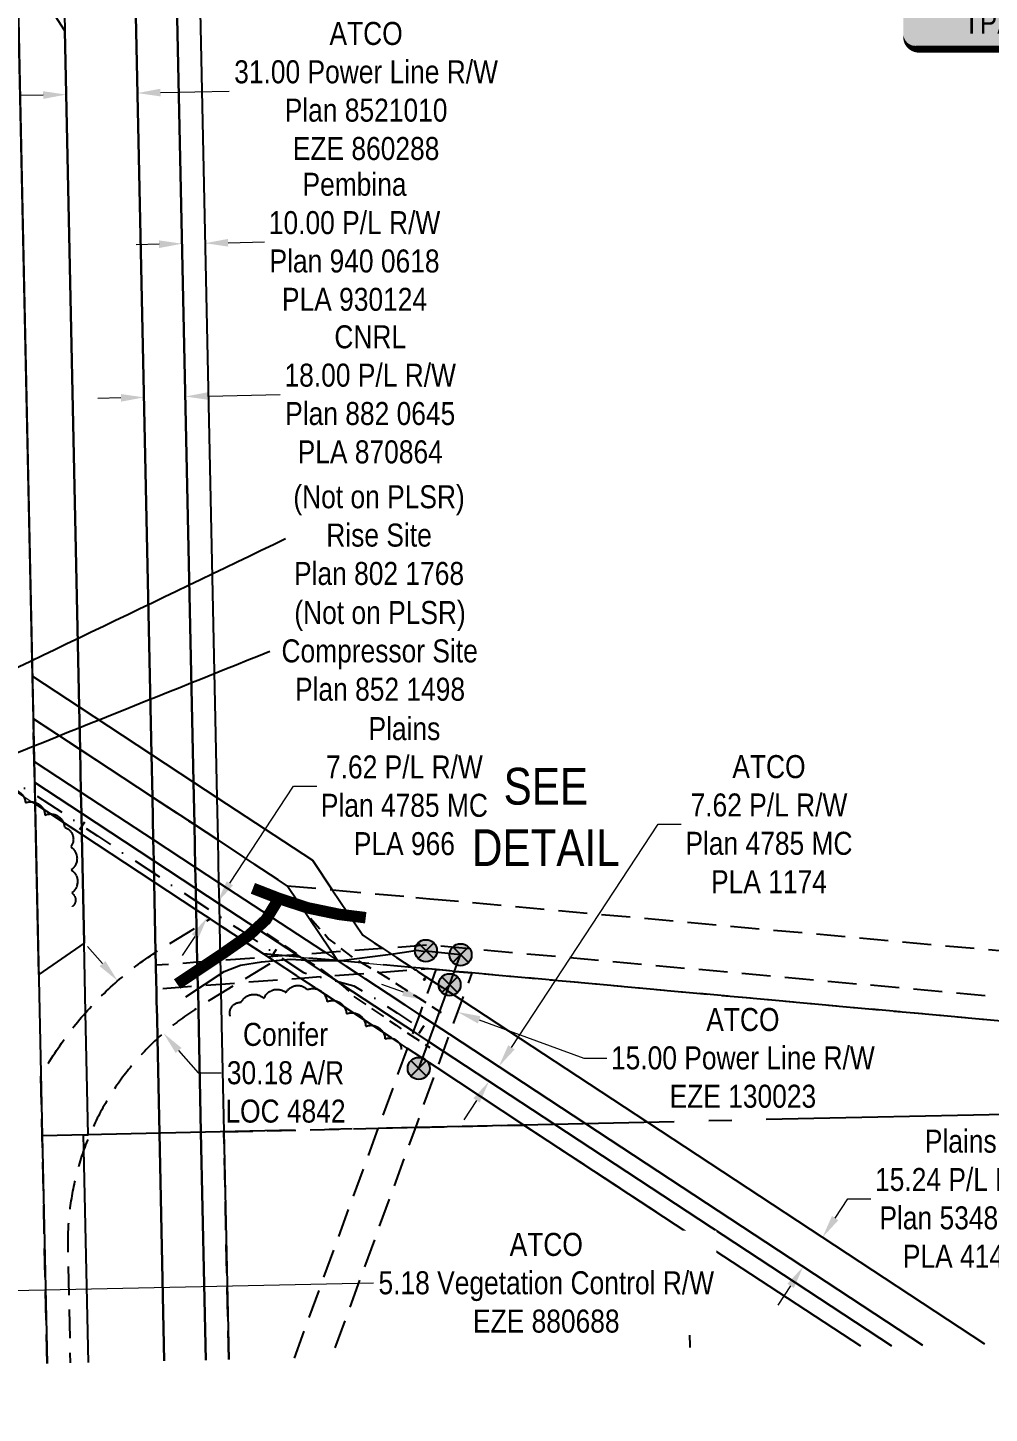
# Model space of a CAD drawing. Extents: x 595131 to 599052, y 6046741 to 6049953.
# Drawn here: x 596113 to 596531, y 6047492 to 6048094 of the extents above; entities that cross this region are included whole.
import ezdxf

# ---------------------------------------------------------------- set-up
doc = ezdxf.new("R2010")
doc.units = 0
doc.header["$LTSCALE"] = 5
doc.header["$PDSIZE"] = 0.5
for name, pattern in [('0', [1, 1, 0]), ('DASHDOT', [25.4, 12.7, -6.35, 0, -6.35]), ('foc-ACCESSROAD', [3.75, 2.5, -1.25]), ('foc-FLOWLINE', [3.75, 2.5, -1.25]), ('foc-QUARTERLINE', [33, 25, -3, 2, -3]), ('POWERLINE5', [7.8, 2.4, -0.6, 0.6, -0.6, 0.6, -0.6, 2.4]), ('UG_PIPE', [1.875, 1.25, -0.625])]:
    doc.linetypes.add(name, pattern=pattern)
doc.layers.get('Defpoints').update_dxf_attribs({"color": 9})
for name, color, linetype in [('AS-PIPE-UG', 44, 'UG_PIPE'), ('AS-PIPE-UG-CLIENT HIGH PRESSURE', 240, 'DASHDOT'), ('AS-POWER-BURIED-ATCO PIPELINES', 241, 'foc-POWER_BURIED'), ('AS-POWER-EXISTING', 72, 'POWERLINE5'), ('AS-POWER-OH-ATCO PIPELINES', 241, 'foc-OHPOWER'), ('AS-ROADS', 254, 'Continuous'), ('C-EZE', 13, 'foc-FLOWLINE'), ('C-RW', 13, 'Continuous'), ('CHAINAGE', 201, 'Continuous'), ('DETAIL-T', 7, 'Continuous'), ('F-AR', 190, 'foc-ACCESSROAD'), ('F-EZE', 190, 'foc-FLOWLINE'), ('F-RW', 190, 'Continuous'), ('F-WS', 190, 'foc-ACCESSROAD'), ('L-SEC', 7, 'Continuous'), ('L-SECQ', 8, 'foc-QUARTERLINE'), ('T-BUSH', 110, '0')]:
    doc.layers.add(name, color=color, linetype=linetype)
doc.layers.add('AS-TELUS-ATCO PIPELINES', color=7, linetype='foc-TEL', lineweight=9, true_color=0xff9c38)
for name, color, linetype, lineweight in [('C-EZE-T', 13, 'Continuous', 9), ('C-RW-T', 13, 'Continuous', 9), ('F-AR-T', 190, 'Continuous', 9), ('F-RW-T', 190, 'Continuous', 9), ('F-WS-T', 190, 'Continuous', 9)]:
    doc.layers.add(name, color=color, linetype=linetype, lineweight=lineweight)
doc.styles.add('175L', font='', dxfattribs={"height": 20})
doc.styles.add('80', font='', dxfattribs={"height": 10})
doc.styles.add('80CG', font='', dxfattribs={"height": 10})
doc.styles.add('foc-LtypeFont', font='', dxfattribs={"height": 7.35})
doc.styles.get('175L').set_extended_font_data('Arial Narrow')
doc.styles.get('80').set_extended_font_data('Arial Narrow')
doc.styles.get('80CG').set_extended_font_data('Arial Narrow')
doc.styles.get('foc-LtypeFont').set_extended_font_data('Arial Narrow')
doc.linetypes.add('foc-OHPOWER', pattern='A,10,-1,["O/P",foc-LtypeFont,S=0.2,R=0,X=-0.5,Y=-0.75],-3.25', length=14.25)
doc.linetypes.add('foc-POWER_BURIED', pattern='A,10,-1,["P",foc-LtypeFont,S=0.2,R=0,X=-0.425,Y=-0.75],-2', length=13)
doc.linetypes.add('foc-TEL', pattern='A,2,-1,["T",foc-LtypeFont,S=0.2,R=0,X=-0.425,Y=-0.75],-1.24,8', length=12.24)
doc.dimstyles.new('Compass 5 000', dxfattribs={"dimscale": 5, "dimtxt": 9, "dimasz": 2, "dimexe": 0.2, "dimexo": 0.0625, "dimgap": 0.5, "dimtad": 0, "dimtih": 1, "dimtoh": 1, "dimzin": 0, "dimdsep": 46, "dimtxsty": '80CG', "dimcen": 0.1, "dimse1": 1, "dimse2": 1, "dimclrd": 256, "dimclrt": 256, "dimaunit": 1, "dimadec": 4, "dimazin": 0, "dimtfac": 0.06, "dimtofl": 0, "dimtmove": 0, "dimatfit": 1, "dimfxl": 0.2, "dimtolj": 1, "dimtzin": 0, "dimlwd": -1, "dimarcsym": 0})

# ---------------------------------------------------------------- blocks, each defined once
blk = doc.blocks.new('*D503')
at = {"layer": 'Defpoints', "color": 0, "transparency": 16777216}
for p in [(596324.37, 6047656.7), (596316, 6047643.97), (596458.61, 6047568.47)]:
    blk.add_point(p, dxfattribs=at)
at = {"layer": 'F-RW-T', "transparency": 16777216}
for p, q in [((596464.1, 6047576.83), (596469.59, 6047585.19)), ((596469.59, 6047585.19), (596479.59, 6047585.19)), ((596444.75, 6047547.38), (596439.26, 6047539.03))]:
    blk.add_line(p, q, dxfattribs=at)
for points in [[(596462.71, 6047577.74), (596465.5, 6047575.91), (596458.61, 6047568.47)], [(596443.36, 6047548.3), (596446.14, 6047546.47), (596450.24, 6047555.74)]]:
    blk.add_solid(points, dxfattribs=at)
at = {"layer": 'F-RW-T', "transparency": 16777216, "insert": (596518.68, 6047585.19), "char_height": 10, "attachment_point": 5, "style": '80CG'}
blk.add_mtext('\\A1;Plains\\P15.24 P/L R/W\\PPlan 5348 RS \\PPLA 4145', dxfattribs=at)
blk = doc.blocks.new('*D504')
at = {"layer": 'C-RW-T', "transparency": 16777216}
for p, q in [((596323.45, 6047651.04), (596387.22, 6047748.06)), ((596387.22, 6047748.06), (596397.22, 6047748.06)), ((596308.28, 6047627.97), (596302.79, 6047619.61))]:
    blk.add_line(p, q, dxfattribs=at)
for points in [[(596322.05, 6047651.96), (596324.84, 6047650.13), (596317.95, 6047642.68)], [(596306.89, 6047628.88), (596309.67, 6047627.05), (596313.77, 6047636.32)]]:
    blk.add_solid(points, dxfattribs=at)
at = {"layer": 'Defpoints', "color": 0, "transparency": 16777216}
for p in [(596269.51, 6047674.53), (596265.33, 6047668.17), (596317.95, 6047642.68)]:
    blk.add_point(p, dxfattribs=at)
at = {"layer": 'C-RW-T', "transparency": 16777216, "insert": (596435.34, 6047748.06), "char_height": 10, "attachment_point": 5, "style": '80CG'}
blk.add_mtext('\\A1;ATCO\\P7.62 P/L R/W\\PPlan 4785 MC\\PPLA 1174', dxfattribs=at)
blk = doc.blocks.new('*D505')
at = {"layer": 'Defpoints', "color": 0, "transparency": 16777216}
for p in [(596195.61, 6047713.99), (596210.89, 6047703.95), (596206.7, 6047697.58)]:
    blk.add_point(p, dxfattribs=at)
at = {"layer": 'F-RW-T', "transparency": 16777216}
for p, q in [((596201.11, 6047722.35), (596228.83, 6047764.52)), ((596228.83, 6047764.52), (596238.83, 6047764.52)), ((596185.93, 6047699.27), (596180.44, 6047690.91))]:
    blk.add_line(p, q, dxfattribs=at)
for points in [[(596199.71, 6047723.26), (596202.5, 6047721.43), (596195.61, 6047713.99)], [(596184.54, 6047700.18), (596187.33, 6047698.35), (596191.43, 6047707.62)]]:
    blk.add_solid(points, dxfattribs=at)
at = {"layer": 'F-RW-T', "transparency": 16777216, "insert": (596276.95, 6047764.52), "char_height": 10, "attachment_point": 5, "style": '80CG'}
blk.add_mtext('\\A1;Plains\\P7.62 P/L R/W\\PPlan 4785 MC\\PPLA 966', dxfattribs=at)
blk = doc.blocks.new('*D509')
at = {"layer": 'Defpoints', "color": 0, "transparency": 16777216}
for p in [(596154.17, 6047681.47), (596174.04, 6047658.78), (596172.25, 6047657.22)]:
    blk.add_point(p, dxfattribs=at)
at = {"layer": 'F-AR-T', "transparency": 16777216}
for p, q in [((596145.8, 6047687.43), (596139.21, 6047694.95)), ((596178.84, 6047649.69), (596187.38, 6047639.94)), ((596187.38, 6047639.94), (596197.38, 6047639.94))]:
    blk.add_line(p, q, dxfattribs=at)
for points in [[(596147.05, 6047688.53), (596144.54, 6047686.33), (596152.39, 6047679.91)], [(596180.1, 6047650.79), (596177.59, 6047648.59), (596172.25, 6047657.22)]]:
    blk.add_solid(points, dxfattribs=at)
at = {"layer": 'F-AR-T', "transparency": 16777216, "insert": (596225.28, 6047639.94), "char_height": 10, "attachment_point": 5, "style": '80CG'}
blk.add_mtext('\\A1;Conifer\\P30.18 A/R\\PLOC 4842', dxfattribs=at)
blk = doc.blocks.new('*D444')
at = {"layer": 'C-EZE-T', "transparency": 16777216}
for p, q in [((596276.55, 6047675), (596267.16, 6047678.43)), ((596309.42, 6047663), (596354.87, 6047646.4)), ((596354.87, 6047646.4), (596364.87, 6047646.4))]:
    blk.add_line(p, q, dxfattribs=at)
for points in [[(596277.12, 6047676.56), (596275.98, 6047673.43), (596285.95, 6047671.57)], [(596309.99, 6047664.56), (596308.85, 6047661.43), (596300.03, 6047666.43)]]:
    blk.add_solid(points, dxfattribs=at)
at = {"layer": 'Defpoints', "color": 0, "transparency": 16777216}
for p in [(596300.03, 6047666.43), (596239.09, 6047543.22), (596253.17, 6047538.08)]:
    blk.add_point(p, dxfattribs=at)
at = {"layer": 'C-EZE-T', "transparency": 16777216, "insert": (596424.01, 6047646.4), "char_height": 10, "attachment_point": 5, "style": '80CG'}
blk.add_mtext('\\A1;ATCO\\P15.00 Power Line R/W\\PEZE 130023', dxfattribs=at)
blk = doc.blocks.new('*D459')
at = {"layer": 'C-EZE-T', "transparency": 16777216}
for p, q in [((596120, 6048064.96), (596110, 6048064.75)), ((596170.97, 6048066.04), (596200.78, 6048066.67))]:
    blk.add_line(p, q, dxfattribs=at)
for points in [[(596119.96, 6048066.63), (596120.03, 6048063.29), (596130, 6048065.17)], [(596170.94, 6048067.71), (596171.01, 6048064.37), (596160.98, 6048065.83)]]:
    blk.add_solid(points, dxfattribs=at)
at = {"layer": 'Defpoints', "color": 0, "transparency": 16777216}
for p in [(596160.98, 6048065.83), (596132.67, 6047938.6), (596163.65, 6047939.25)]:
    blk.add_point(p, dxfattribs=at)
at = {"layer": 'C-EZE-T', "transparency": 16777216, "insert": (596260.3, 6048066.67), "char_height": 10, "attachment_point": 5, "style": '80CG'}
blk.add_mtext('\\A1;ATCO\\P31.00 Power Line R/W\\PPlan 8521010\\PEZE 860288', dxfattribs=at)
blk = doc.blocks.new('*D525')
at = {"layer": 'Defpoints', "color": 0, "transparency": 16777216}
for p in [(596128.29, 6048145.9), (596110.48, 6048042.23), (596130.47, 6048042.65)]:
    blk.add_point(p, dxfattribs=at)
at = {"layer": 'F-RW-T', "transparency": 16777216}
for p, q in [((596138.28, 6048146.11), (596216.45, 6048147.77)), ((596098.3, 6048145.27), (596088.3, 6048145.05))]:
    blk.add_line(p, q, dxfattribs=at)
for points in [[(596098.27, 6048146.93), (596098.34, 6048143.6), (596108.3, 6048145.48)], [(596138.25, 6048147.78), (596138.32, 6048144.45), (596128.29, 6048145.9)]]:
    blk.add_solid(points, dxfattribs=at)
at = {"layer": 'F-RW-T', "transparency": 16777216, "insert": (596255.99, 6048147.77), "char_height": 10, "attachment_point": 5, "style": '80CG'}
blk.add_mtext('\\A1;Razor\\P20.00 P/L R/W\\PPlan 812 1208\\PPLA 790264', dxfattribs=at)
blk = doc.blocks.new('*D535')
at = {"layer": 'Defpoints', "color": 0, "transparency": 16777216}
for p in [(596190.35, 6048000.56), (596184.24, 6047817.02), (596194.23, 6047817.23)]:
    blk.add_point(p, dxfattribs=at)
at = {"layer": 'F-RW-T', "transparency": 16777216}
for p, q in [((596170.36, 6048000.14), (596160.36, 6047999.93)), ((596200.35, 6048000.77), (596216.2, 6048001.11))]:
    blk.add_line(p, q, dxfattribs=at)
for points in [[(596200.31, 6048002.44), (596200.38, 6047999.11), (596190.35, 6048000.56)], [(596170.32, 6048001.8), (596170.39, 6047998.47), (596180.36, 6048000.35)]]:
    blk.add_solid(points, dxfattribs=at)
at = {"layer": 'F-RW-T', "transparency": 16777216, "insert": (596255.28, 6048001.11), "char_height": 10, "attachment_point": 5, "style": '80CG'}
blk.add_mtext('\\A1;Pembina\\P10.00 P/L R/W\\PPlan 940 0618\\PPLA 930124', dxfattribs=at)
blk = doc.blocks.new('*D536')
at = {"layer": 'Defpoints', "color": 0, "transparency": 16777216}
for p in [(596181.76, 6047933.94), (596165.38, 6047857.8), (596183.37, 6047858.18)]:
    blk.add_point(p, dxfattribs=at)
at = {"layer": 'F-RW-T', "transparency": 16777216}
for p, q in [((596153.78, 6047933.34), (596143.78, 6047933.13)), ((596191.76, 6047934.15), (596223.02, 6047934.81))]:
    blk.add_line(p, q, dxfattribs=at)
for points in [[(596191.73, 6047935.82), (596191.8, 6047932.48), (596181.76, 6047933.94)], [(596153.74, 6047935.01), (596153.81, 6047931.68), (596163.77, 6047933.56)]]:
    blk.add_solid(points, dxfattribs=at)
at = {"layer": 'F-RW-T', "transparency": 16777216, "insert": (596262.1, 6047934.81), "char_height": 10, "attachment_point": 5, "style": '80CG'}
blk.add_mtext('\\A1;CNRL\\P18.00 P/L R/W\\PPlan 882 0645\\PPLA 870864', dxfattribs=at)
blk = doc.blocks.new('POWERPOLE')
h = blk.add_hatch(color=255)
edge = h.paths.add_edge_path()
edge.add_arc((0, 0), 0.96, 0, 360)
at = {"linetype": 'Continuous'}
for p, q in [((0.68, -0.68), (-0.68, 0.68)), ((-0.68, -0.68), (0.68, 0.68))]:
    blk.add_line(p, q, dxfattribs=at)
blk.add_circle((0, 0), 0.96, dxfattribs=at)
blk = doc.blocks.new('*U574')
h = blk.add_hatch(color=255)
edge = h.paths.add_edge_path()
edge.add_line((-96.5, -20), (96.5, -20))
edge.add_arc((96.5, -14), 6, 270, 360)
edge.add_line((102.5, -14), (102.5, 12.5))
edge.add_arc((96.5, 12.5), 6, 0, 90)
edge.add_line((96.5, 18.5), (-96.5, 18.5))
edge.add_arc((-96.5, 12.5), 6, 90, 180)
edge.add_line((-102.5, 12.5), (-102.5, -14))
edge.add_arc((-96.5, -14), 6, 180, 270)
at = {"color": 44, "flags": 128}
blk.add_lwpolyline([(-96.5, -20, 3, 3, 0), (96.5, -20, 3, 3, 0.414214), (102.5, -14, 3, 3, 0), (102.5, 12.5, 3, 0, 0.414214), (96.5, 18.5, 0, 0, 0), (-96.5, 18.5, 0, 0, 0.414214), (-102.5, 12.5, 0, 0, 0), (-102.5, -14, 0, 3, 0.414214)], format="xyseb", close=True, dxfattribs=at)
at = {"color": 44, "style": '80'}
blk.add_attdef('ENTER_TEXT_001', (-35.99, -5), '', height=10, dxfattribs=at)
blk = doc.blocks.new('*D577')
at = {"layer": 'C-EZE-T', "transparency": 16777216}
for p, q in [((596078.9, 6047544.74), (596263.45, 6047548.65)), ((596053.73, 6047544.21), (596043.73, 6047544))]:
    blk.add_line(p, q, dxfattribs=at)
for points in [[(596053.69, 6047545.87), (596053.76, 6047542.54), (596063.72, 6047544.42)], [(596078.87, 6047546.41), (596078.94, 6047543.08), (596068.9, 6047544.53)]]:
    blk.add_solid(points, dxfattribs=at)
at = {"layer": 'Defpoints', "color": 0, "transparency": 16777216}
for p in [(596062.68, 6047593.91), (596067.86, 6047594.02), (596068.9, 6047544.53)]:
    blk.add_point(p, dxfattribs=at)
at = {"layer": 'C-EZE-T', "transparency": 16777216, "insert": (596338.59, 6047548.65), "char_height": 10, "attachment_point": 5, "style": '80CG', "bg_fill": 3, "box_fill_scale": 1.1, "bg_fill_color": 256, "bg_fill_true_color": 13158600, "bg_fill_transparency": 0}
blk.add_mtext('\\A1;ATCO\\P5.18 Vegetation Control R/W\\PEZE 880688', dxfattribs=at)

msp = doc.modelspace()

# ---------------------------------------------------------------- linework, layer by layer
at = {"layer": 'AS-PIPE-UG', "flags": 128}
for points in [[(596236.116, 6047707.215), (596244.174, 6047698.108), (596254.881, 6047689.797), (596266.746, 6047683.002), (596281.443, 6047673.594), (596292.95, 6047666.165)], [(596216.984, 6047700.557), (596232.424, 6047690.262), (596240.934, 6047684.903), (596250.341, 6047677.683), (596255.472, 6047672.909), (596273.349, 6047660.629), (596287.95, 6047650.965)]]:
    msp.add_lwpolyline(points, dxfattribs=at)
at = {"layer": 'AS-PIPE-UG-CLIENT HIGH PRESSURE', "ltscale": 0.2, "flags": 128}
msp.add_lwpolyline([(596053.842, 6047802.724), (596059.26, 6047798.121), (596071.448, 6047790.055), (596086.807, 6047780.23), (596108.372, 6047765.997), (596128.841, 6047752.783), (596143.588, 6047742.97), (596155.887, 6047734.73), (596176.74, 6047720.996), (596194.651, 6047709.178), (596205.631, 6047702.058), (596215.206, 6047695.476), (596233.041, 6047683.587), (596243.048, 6047680.881), (596248.666, 6047679.488), (596255.026, 6047677.85), (596264.325, 6047672.277), (596273.971, 6047665.848), (596284.504, 6047658.897)], dxfattribs=at)
at = {"layer": 'AS-POWER-BURIED-ATCO PIPELINES', "flags": 128}
msp.add_lwpolyline([(596181.938, 6047672.962), (596198.665, 6047684.039), (596205.707, 6047686.732), (596214.876, 6047688.204), (596227.421, 6047689.313), (596236.701, 6047688.852), (596249.512, 6047688.812), (596263.083, 6047690.509), (596272.078, 6047691.706), (596278.928, 6047692.662), (596282.352, 6047693.288), (596285.961, 6047692.766)], dxfattribs=at)
at = {"layer": 'AS-POWER-OH-ATCO PIPELINES', "flags": 128}
msp.add_lwpolyline([(596283.203, 6047641.867), (596296.579, 6047678.252), (596301.348, 6047691.268), (596286.26, 6047692.795)], dxfattribs=at)
at = {"layer": 'AS-ROADS', "const_width": 4.998, "flags": 128}
for points in [[(596211.122, 6047720.155), (596222.454, 6047715.753), (596234.976, 6047711.663), (596248.712, 6047708.813), (596260.15, 6047707.396)], [(596178.227, 6047678.563), (596197.601, 6047691.505), (596209.524, 6047699.853), (596216.806, 6047706.553), (596222.429, 6047715.772)]]:
    msp.add_lwpolyline(points, dxfattribs=at)
at = {"layer": 'AS-TELUS-ATCO PIPELINES', "flags": 128}
msp.add_lwpolyline([(595682.512, 6047999.261), (595744.904, 6048000.582), (596215.709, 6047691.662), (596697.699, 6047647.718), (597022.365, 6047697.909)], dxfattribs=at)
at = {"layer": 'C-EZE', "linetype": 'ByBlock', "flags": 128}
for points in [[(596159.393, 6048140.598), (596167.06, 6047778.328), (596167.451, 6047759.841), (596167.843, 6047741.355), (596168.039, 6047732.118), (596168.234, 6047722.865), (596168.798, 6047692.323), (596168.964, 6047686.838), (596169.136, 6047679.274), (596169.201, 6047676.331), (596169.305, 6047670.952), (596169.462, 6047664.118), (596169.673, 6047654.906), (596170.543, 6047613.766), (596172.639, 6047514.759)], [(596139.685, 6047514.069), (596137.731, 6047606.715), (596137.566, 6047613.037), (596139.564, 6047613.081), (596138.402, 6047666.067), (596137.803, 6047696.27), (596136.803, 6047743.525), (596136.608, 6047752.777), (596136.412, 6047762.015), (596136.02, 6047780.5), (596135.629, 6047798.987), (596129.41, 6048092.827), (596108.727, 6048125.226)]]:
    msp.add_lwpolyline(points, dxfattribs=at)
at = {"layer": 'C-EZE', "flags": 128}
for points in [[(597022.365, 6047697.909), (596922.716, 6047682.51), (596697.699, 6047647.718), (596306.224, 6047683.405), (596299.006, 6047684.064), (596290.779, 6047684.814), (596287.473, 6047685.115), (596283.152, 6047684.783), (596281.875, 6047684.681), (596281.536, 6047684.717), (596256.864, 6047682.841), (596244.411, 6047681.916), (596231.941, 6047680.989), (596204.706, 6047678.967), (596197.169, 6047678.407), (596187.204, 6047677.667), (596169.201, 6047676.331), (596169.136, 6047679.274), (596168.964, 6047686.838), (596186.975, 6047688.175), (596196.946, 6047688.916), (596217.561, 6047690.446), (596223.889, 6047690.916), (596230.027, 6047691.372), (596242.702, 6047692.314), (596245.371, 6047692.512), (596267.394, 6047694.147), (596287.562, 6047695.645), (596697.368, 6047658.287), (596922.491, 6047693.054), (597022.14, 6047708.444)], [(596229.132, 6047515.942), (596265.613, 6047615.868), (596278.267, 6047650.538), (596280.953, 6047657.896), (596283.635, 6047665.243), (596289.008, 6047679.96), (596290.779, 6047684.814), (596299.006, 6047684.064), (596306.224, 6047683.405), (596301.872, 6047671.485), (596296.505, 6047656.784), (596293.823, 6047649.436), (596291.137, 6047642.078), (596281.7, 6047616.224), (596245.213, 6047516.279)], [(596229.132, 6047515.942), (596265.613, 6047615.868), (596278.267, 6047650.538), (596280.953, 6047657.896), (596283.635, 6047665.243), (596289.008, 6047679.96), (596290.779, 6047684.814), (596299.006, 6047684.064), (596306.224, 6047683.405), (596301.872, 6047671.485), (596296.505, 6047656.784), (596293.823, 6047649.436), (596291.137, 6047642.078), (596281.7, 6047616.224), (596245.213, 6047516.279)]]:
    msp.add_lwpolyline(points, dxfattribs=at)
at = {"layer": 'C-RW', "flags": 128}
msp.add_lwpolyline([(596488.646, 6047521.377), (596342.31, 6047617.566), (596293.823, 6047649.436), (596286.981, 6047653.934), (596280.953, 6047657.896), (596274.193, 6047662.339), (596249.383, 6047678.648), (596249.034, 6047678.877), (596244.411, 6047681.916), (596240.992, 6047684.163), (596231.819, 6047690.193), (596231.262, 6047690.559), (596230.913, 6047690.789), (596230.027, 6047691.372), (596196.428, 6047713.457), (596186.289, 6047720.121), (596168.039, 6047732.118), (596136.608, 6047752.777), (596116.327, 6047766.106), (596116.132, 6047775.337), (596136.412, 6047762.015), (596167.843, 6047741.355), (596186.093, 6047729.359), (596196.233, 6047722.694), (596241.742, 6047692.781), (596242.079, 6047692.741), (596242.702, 6047692.314), (596247.906, 6047688.729), (596251.816, 6047686.159), (596256.864, 6047682.841), (596259.862, 6047680.87), (596260.211, 6047680.64), (596269.946, 6047674.241), (596277.073, 6047669.556), (596283.635, 6047665.243), (596289.862, 6047661.151), (596296.505, 6047656.784), (596355.72, 6047617.862), (596502.078, 6047521.659)], dxfattribs=at)
at = {"layer": 'CHAINAGE'}
for p, q in [((596135.889, 6047745.692), (596138.104, 6047749.02)), ((596219.174, 6047690.428), (596221.392, 6047693.755)), ((596283.403, 6047657.228), (596285.605, 6047660.566))]:
    msp.add_line(p, q, dxfattribs=at)
at = {"layer": 'F-AR', "flags": 128}
msp.add_lwpolyline([(596121.669, 6047513.691), (596119.576, 6047612.64), (596119.028, 6047638.505), (596119.656, 6047639.642), (596120.295, 6047640.772), (596120.942, 6047641.897), (596121.599, 6047643.017), (596122.266, 6047644.131), (596122.943, 6047645.239), (596123.628, 6047646.342), (596124.324, 6047647.438), (596125.029, 6047648.529), (596125.743, 6047649.612), (596126.467, 6047650.691), (596127.2, 6047651.762), (596127.941, 6047652.828), (596128.692, 6047653.887), (596129.452, 6047654.94), (596130.221, 6047655.986), (596130.999, 6047657.025), (596131.787, 6047658.058), (596132.582, 6047659.083), (596133.387, 6047660.102), (596134.201, 6047661.114), (596135.023, 6047662.119), (596135.853, 6047663.117), (596136.692, 6047664.107), (596137.54, 6047665.091), (596138.402, 6047666.067), (596139.261, 6047667.035), (596140.133, 6047667.997), (596141.014, 6047668.95), (596141.904, 6047669.896), (596142.801, 6047670.835), (596143.706, 6047671.766), (596144.619, 6047672.688), (596145.541, 6047673.603), (596146.469, 6047674.511), (596147.406, 6047675.409), (596148.351, 6047676.3), (596149.303, 6047677.182), (596150.262, 6047678.057), (596151.229, 6047678.924), (596152.204, 6047679.782), (596153.186, 6047680.631), (596154.174, 6047681.472), (596155.171, 6047682.305), (596156.174, 6047683.128), (596157.185, 6047683.944), (596158.202, 6047684.75), (596159.227, 6047685.547), (596160.258, 6047686.336), (596161.296, 6047687.116), (596162.34, 6047687.887), (596163.391, 6047688.649), (596164.449, 6047689.403), (596165.513, 6047690.146), (596166.584, 6047690.881), (596167.66, 6047691.606), (596168.798, 6047692.323), (596169.832, 6047693.029), (596170.927, 6047693.726), (596186.645, 6047703.301), (596192.537, 6047706.891), (596196.623, 6047704.206), (596215.709, 6047691.662), (596217.561, 6047690.446), (596220.074, 6047688.795), (596220.439, 6047688.555), (596204.706, 6047678.967), (596197.253, 6047674.424), (596190.193, 6047670.124), (596189.29, 6047669.588), (596188.393, 6047669.043), (596187.458, 6047668.49), (596186.612, 6047667.931), (596185.734, 6047667.295), (596184.852, 6047666.777), (596183.978, 6047666.206), (596183.111, 6047665.615), (596182.248, 6047665.017), (596181.39, 6047664.412), (596180.538, 6047663.799), (596179.691, 6047663.179), (596178.85, 6047662.551), (596178.013, 6047661.916), (596177.183, 6047661.275), (596176.359, 6047660.626), (596175.539, 6047659.969), (596174.726, 6047659.305), (596173.918, 6047658.635), (596173.116, 6047657.958), (596172.321, 6047657.273), (596171.531, 6047656.582), (596170.746, 6047655.897), (596169.969, 6047655.179), (596169.673, 6047654.906), (596169.197, 6047654.468), (596168.432, 6047653.749), (596167.673, 6047653.024), (596166.92, 6047652.292), (596166.173, 6047651.555), (596165.433, 6047650.81), (596164.7, 6047650.06), (596163.973, 6047649.302), (596163.253, 6047648.539), (596162.539, 6047647.769), (596161.832, 6047646.993), (596161.132, 6047646.211), (596160.438, 6047645.423), (596159.752, 6047644.629), (596159.072, 6047643.828), (596158.4, 6047643.023), (596157.734, 6047642.211), (596157.076, 6047641.393), (596156.425, 6047640.57), (596155.78, 6047639.742), (596155.144, 6047638.907), (596154.514, 6047638.068), (596153.891, 6047637.223), (596153.276, 6047636.372), (596152.669, 6047635.516), (596152.069, 6047634.654), (596151.476, 6047633.788), (596150.891, 6047632.917), (596150.313, 6047632.04), (596149.744, 6047631.159), (596149.181, 6047630.272), (596148.627, 6047629.381), (596148.08, 6047628.485), (596147.541, 6047627.584), (596147.01, 6047626.679), (596146.487, 6047625.769), (596145.971, 6047624.854), (596145.464, 6047623.935), (596144.965, 6047623.012), (596144.474, 6047622.085), (596143.99, 6047621.152), (596143.516, 6047620.217), (596143.049, 6047619.277), (596142.59, 6047618.332), (596142.139, 6047617.384), (596141.698, 6047616.432), (596141.263, 6047615.476), (596140.838, 6047614.517), (596140.42, 6047613.554), (596140.227, 6047613.096), (596140.012, 6047612.587), (596139.611, 6047611.616), (596139.219, 6047610.643), (596138.835, 6047609.666), (596138.46, 6047608.686), (596138.094, 6047607.702), (596137.731, 6047606.715), (596137.386, 6047605.725), (596137.046, 6047604.732), (596136.714, 6047603.736), (596136.39, 6047602.738), (596136.075, 6047601.737), (596135.769, 6047600.732), (596135.472, 6047599.726), (596135.183, 6047598.716), (596134.903, 6047597.705), (596134.632, 6047596.69), (596134.37, 6047595.675), (596134.117, 6047594.656), (596133.872, 6047593.635), (596133.636, 6047592.612), (596133.41, 6047591.587), (596133.192, 6047590.56), (596132.983, 6047589.532), (596132.783, 6047588.501), (596132.592, 6047587.469), (596132.41, 6047586.435), (596132.237, 6047585.401), (596132.073, 6047584.364), (596131.918, 6047583.325), (596131.772, 6047582.286), (596131.635, 6047581.245), (596131.507, 6047580.203), (596131.388, 6047579.16), (596131.279, 6047578.117), (596131.178, 6047577.072), (596131.086, 6047576.026), (596131.003, 6047574.98), (596130.93, 6047573.932), (596130.866, 6047572.884), (596130.811, 6047571.836), (596130.764, 6047570.788), (596130.727, 6047569.739), (596130.699, 6047568.69), (596130.681, 6047567.64), (596130.671, 6047566.591), (596130.67, 6047565.54), (596130.679, 6047564.49), (596130.696, 6047563.441), (596131.745, 6047513.902)], dxfattribs=at)
at = {"layer": 'F-EZE'}
msp.add_lwpolyline([(596697.699, 6047647.718), (596306.224, 6047683.405), (596299.006, 6047684.064), (596290.779, 6047684.814), (596287.473, 6047685.115), (596280.111, 6047685.788), (596247.906, 6047688.729), (596231.819, 6047690.193), (596223.889, 6047690.916), (596215.709, 6047691.662), (596196.623, 6047704.206), (596192.537, 6047706.891), (596186.484, 6047710.87), (596168.234, 6047722.865), (596136.803, 6047743.525), (596116.523, 6047756.856), (596116.327, 6047766.106), (596116.132, 6047775.337), (596115.74, 6047793.83), (596136.02, 6047780.5), (596167.451, 6047759.841), (596185.701, 6047747.844), (596195.841, 6047741.18), (596226.072, 6047721.308), (596245.605, 6047719.528), (596281.904, 6047716.217), (596287.933, 6047715.668), (596696.744, 6047678.398)], dxfattribs=at)
at = {"layer": 'F-RW', "flags": 128}
for points in [[(596120.41, 6048517.995), (596122.546, 6048417.084), (596127.336, 6048190.808), (596129.41, 6048092.827), (596135.629, 6047798.987), (596136.02, 6047780.5), (596136.412, 6047762.015), (596136.608, 6047752.777), (596136.803, 6047743.525), (596137.803, 6047696.27), (596118.093, 6047682.677), (596116.523, 6047756.856), (596116.327, 6047766.106), (596116.132, 6047775.337), (596115.741, 6047793.83), (596115.349, 6047812.318), (596108.727, 6048125.226), (596106.652, 6048223.203), (596102.558, 6048416.641), (596100.421, 6048517.576)], [(596172.639, 6047514.759), (596170.543, 6047613.766), (596169.673, 6047654.906), (596169.462, 6047664.118), (596169.305, 6047670.952), (596169.201, 6047676.331), (596169.136, 6047679.274), (596168.964, 6047686.838), (596168.798, 6047692.323), (596168.234, 6047722.865), (596168.039, 6047732.118), (596167.843, 6047741.355), (596167.451, 6047759.841), (596167.06, 6047778.328), (596159.393, 6048140.598), (596127.336, 6048190.808), (596122.546, 6048417.084), (596120.41, 6048517.995)], [(596138.397, 6048518.372), (596140.533, 6048417.481), (596145.216, 6048196.236), (596160.727, 6048171.942), (596177.274, 6048146.025), (596185.311, 6047766.332), (596185.701, 6047747.844), (596186.093, 6047729.359), (596186.289, 6047720.121), (596186.484, 6047710.87), (596186.645, 6047703.301), (596186.975, 6047688.175), (596187.096, 6047682.617), (596187.204, 6047677.667), (596187.279, 6047674.261), (596187.458, 6047668.49), (596187.473, 6047667.444), (596187.6, 6047659.06), (596188.531, 6047614.164), (596190.627, 6047515.136)], [(596190.627, 6047515.136), (596188.531, 6047614.164), (596187.6, 6047659.06), (596187.473, 6047667.444), (596187.458, 6047668.49), (596187.279, 6047674.261), (596187.204, 6047677.667), (596187.096, 6047682.617), (596186.975, 6047688.175), (596186.645, 6047703.301), (596186.484, 6047710.87), (596186.289, 6047720.121), (596186.093, 6047729.359), (596185.701, 6047747.844), (596185.311, 6047766.332), (596177.274, 6048146.025), (596160.727, 6048171.942), (596160.435, 6048185.756), (596155.523, 6048417.813), (596153.387, 6048518.686)], [(596168.379, 6048519), (596170.513, 6048418.144), (596175.426, 6048186.088), (596175.833, 6048166.859), (596187.207, 6048149.04), (596195.45, 6047759.668), (596195.841, 6047741.18), (596196.233, 6047722.694), (596196.428, 6047713.457), (596196.623, 6047704.206), (596196.946, 6047688.916), (596197.04, 6047684.5), (596197.169, 6047678.407), (596197.218, 6047676.093), (596197.253, 6047674.424), (596197.361, 6047669.317), (596197.539, 6047660.892), (596198.524, 6047614.384), (596200.621, 6047515.345)], [(596502.078, 6047521.659), (596355.72, 6047617.862), (596296.505, 6047656.784), (596289.862, 6047661.151), (596283.635, 6047665.243), (596277.073, 6047669.556), (596269.946, 6047674.241), (596260.211, 6047680.64), (596259.862, 6047680.87), (596256.864, 6047682.841), (596251.816, 6047686.159), (596247.906, 6047688.729), (596245.371, 6047692.512), (596244.871, 6047693.258), (596226.072, 6047721.308), (596195.841, 6047741.18), (596185.701, 6047747.844), (596167.451, 6047759.841), (596136.02, 6047780.5), (596115.74, 6047793.83), (596115.349, 6047812.318), (596135.629, 6047798.987), (596167.06, 6047778.328), (596185.311, 6047766.332), (596195.45, 6047759.668), (596237.013, 6047732.347), (596245.605, 6047719.528), (596258.851, 6047699.762), (596263.41, 6047696.766), (596263.757, 6047696.538), (596267.394, 6047694.147), (596273.472, 6047690.152), (596280.111, 6047685.788), (596281.536, 6047684.717), (596281.875, 6047684.681), (596282.852, 6047684.035), (596289.008, 6047679.96), (596293.485, 6047676.997), (596295.624, 6047675.591), (596301.872, 6047671.485), (596382.556, 6047618.457), (596528.961, 6047522.222)], [(596475.189, 6047521.096), (596399.858, 6047570.61), (596328.883, 6047617.268), (596291.137, 6047642.078), (596284.097, 6047646.706), (596278.267, 6047650.538), (596271.309, 6047655.113), (596238.539, 6047676.652), (596238.189, 6047676.883), (596231.941, 6047680.989), (596230.153, 6047682.165), (596220.439, 6047688.555), (596220.074, 6047688.795), (596217.561, 6047690.446), (596215.709, 6047691.662), (596196.623, 6047704.206), (596192.537, 6047706.891), (596186.484, 6047710.87), (596168.234, 6047722.865), (596136.803, 6047743.525), (596116.523, 6047756.856), (596116.327, 6047766.106), (596136.608, 6047752.777), (596168.039, 6047732.118), (596186.289, 6047720.121), (596196.428, 6047713.457), (596230.027, 6047691.372), (596230.913, 6047690.789), (596231.262, 6047690.559), (596231.819, 6047690.193), (596240.992, 6047684.163), (596244.411, 6047681.916), (596249.034, 6047678.877), (596249.383, 6047678.648), (596274.193, 6047662.339), (596280.953, 6047657.896), (596286.981, 6047653.934), (596293.823, 6047649.436), (596342.31, 6047617.566), (596488.646, 6047521.377)]]:
    msp.add_lwpolyline(points, dxfattribs=at)
at = {"layer": 'F-WS'}
msp.add_lwpolyline([(596200.621, 6047515.345), (596198.524, 6047614.384), (596265.613, 6047615.868), (596281.7, 6047616.224), (596328.883, 6047617.268), (596399.858, 6047570.61), (596400.931, 6047519.54)], dxfattribs=at)
at = {"layer": 'L-SEC'}
for points in [[(596102.559, 6048416.641), (596111.068, 6048014.64), (596119.576, 6047612.64)], [(596119.576, 6047612.64), (596121.67, 6047513.691)]]:
    msp.add_lwpolyline(points, dxfattribs=at)
at = {"layer": 'L-SECQ', "flags": 128}
msp.add_lwpolyline([(596889.074, 6047629.707), (596119.576, 6047612.64)], dxfattribs=at)
at = {"layer": 'T-BUSH', "flags": 128}
for points in [[(596097.428, 6047743.502, -0.5205671), (596097.403, 6047753.497, -0.5205671), (596097.378, 6047763.493, -0.5205671), (596103.802, 6047762.584, -0.5205671), (596112.285, 6047757.298, -0.5205671), (596120.769, 6047752.013, -0.5205671), (596129.253, 6047746.728, -0.5205671), (596131.988, 6047738.168, -0.5205671), (596132.206, 6047728.175, -0.5205671), (596132.423, 6047718.182, -0.5205671), (596132.555, 6047712.124, -0.5205671)], [(596201.285, 6047664.592, -0.5205671), (596206.068, 6047670.637, -0.5205671), (596215.934, 6047672.239, -0.5205671), (596225.543, 6047674.843, -0.5205671), (596234.744, 6047676.128, -0.5205671), (596243.272, 6047670.914, -0.5205671), (596251.767, 6047665.649, -0.5205671), (596260.14, 6047660.19, -0.5205671), (596268.514, 6047654.731, -0.5205671), (596275.618, 6047650.1, -0.5205671)]]:
    msp.add_lwpolyline(points, format="xyb", dxfattribs=at)
msp.add_lwpolyline([(596286.098, 6047680.805, 0.5205671), (596285.198, 6047680.542, 0.5205671)], format="xyb", close=True, dxfattribs=at)

# ---------------------------------------------------------------- block references
at = {"color": 5}
ref = msp.add_blockref('*U574', (596596.276, 6048104.951), dxfattribs=at)
ref.add_attrib('ENTER_TEXT_001', 'FMA7500020 Blue Ridge Lumber Inc.', (596500.443, 6048108.438), dxfattribs={"color": 44, "height": 10, "style": '80'})
ref.add_attrib('ENTER_TEXT_002', 'TPA 348 JAMES D ROBISON', (596519.898, 6048091.594), dxfattribs={"color": 44, "height": 10, "style": '80'})
at = {"layer": 'AS-POWER-EXISTING', "xscale": 4.9978026, "yscale": 4.9978026, "zscale": 4.9978026}
for p in [(596286.281, 6047693.019), (596301.348, 6047691.268), (596296.579, 6047678.252), (596283.203, 6047641.862)]:
    msp.add_blockref('POWERPOLE', p, dxfattribs=at)

# ---------------------------------------------------------------- texts
at = {"layer": 'DETAIL-T', "color": 3, "insert": (596338.386, 6047751.207), "char_height": 15.993, "width": 63.60816, "attachment_point": 5, "style": '80CG'}
msp.add_mtext('SEE\\PDETAIL', dxfattribs=at)
at = {"layer": 'F-WS-T', "char_height": 10, "attachment_point": 1, "style": '175L'}
for s, insert in [('\\pi18.53137;(Not on PLSR)\\P\\pi32.84924;Rise Site\\P\\pi18.83151;Plan 802 1768', (596210.162, 6047895.368)), ('\\pi18.53137;(Not on PLSR)\\P\\pi12.94815;Compressor Site\\P\\pi18.83151;Plan 852 1498', (596210.593, 6047845.046))]:
    msp.add_mtext_dynamic_manual_height_columns(s, width=110.15961, gutter_width=100, heights=[52.645], dxfattribs=dict(at, insert=insert))

# ---------------------------------------------------------------- dimensions: what is measured, and where the dimension line sits
at = {"layer": 'C-EZE-T'}
for base, p1, p2, angle, text, picture, middle in [((596160.975, 6048065.828), (596132.674, 6047938.597), (596163.654, 6047939.252), 1.212393, 'ATCO\\P31.00 Power Line R/W\\PPlan 8521010\\PEZE 860288', '*D459', (596260.302, 6048066.67)), ((596300.027, 6047666.426), (596239.09, 6047543.219), (596253.171, 6047538.078), 339.94447, 'ATCO\\P15.00 Power Line R/W\\PEZE 130023', '*D444', (596424.013, 6047646.404))]:
    dim = msp.add_linear_dim(base=base, p1=p1, p2=p2, angle=angle, text=text, dimstyle='Compass 5 000', dxfattribs=at)
    dim.commit()
    dim.dimension.update_dxf_attribs({"geometry": picture, "text_midpoint": middle, "dimtype": 161})
at = {"layer": 'C-RW-T'}
dim = msp.add_linear_dim(base=(596317.953, 6047642.684), p1=(596265.329, 6047668.166), p2=(596269.51, 6047674.527), angle=56.681429, text='ATCO\\P7.62 P/L R/W\\PPlan 4785 MC\\PPLA 1174', dimstyle='Compass 5 000', dxfattribs=at)
dim.commit()
dim.dimension.update_dxf_attribs({"geometry": '*D504', "text_midpoint": (596435.338, 6047748.056), "dimtype": 161})
at = {"layer": 'F-RW-T'}
for base, p1, p2, angle, text, picture, middle in [((596128.287, 6048145.9), (596110.484, 6048042.228), (596130.472, 6048042.651), 1.21255, 'Razor\\P20.00 P/L R/W\\PPlan 812 1208\\PPLA 790264', '*D525', (596255.99, 6048147.766)), ((596190.35, 6048000.562), (596184.238, 6047817.02), (596194.231, 6047817.231), 1.212667, 'Pembina\\P10.00 P/L R/W\\PPlan 940 0618\\PPLA 930124', '*D535', (596255.281, 6048001.109)), ((596181.763, 6047933.937), (596165.378, 6047857.795), (596183.367, 6047858.176), 1.212555, 'CNRL\\P18.00 P/L R/W\\PPlan 882 0645\\PPLA 870864', '*D536', (596262.104, 6047934.81)), ((596195.613, 6047713.993), (596206.701, 6047697.582), (596210.888, 6047703.952), 56.68232, 'Plains\\P7.62 P/L R/W\\PPlan 4785 MC\\PPLA 966', '*D505', (596276.948, 6047764.523))]:
    dim = msp.add_linear_dim(base=base, p1=p1, p2=p2, angle=angle, text=text, dimstyle='Compass 5 000', dxfattribs=at)
    dim.commit()
    dim.dimension.update_dxf_attribs({"geometry": picture, "text_midpoint": middle, "dimtype": 161})

# ---------------------------------------------------------------- leaders
at = {"layer": 'F-WS-T', "path_type": 1}
for points in [[(596056.467, 6047791.089), (596225.331, 6047872.167)], [(596061.759, 6047760.294), (596218.493, 6047823.229)]]:
    msp.add_leader(points, dimstyle='Compass 5 000', override={"dimgap": 0.5, "dimtad": 0}, dxfattribs=at)

# ---------------------------------------------------------------- next in the draw order: dimensions: what is measured, and where the dimension line sits
at = {"layer": 'C-EZE-T', "color": 5}
dim = msp.add_linear_dim(base=(596068.904, 6047544.53), p1=(596062.676, 6047593.906), p2=(596067.857, 6047594.015), angle=1.212373, text='ATCO\\P5.18 Vegetation Control R/W\\PEZE 880688', dimstyle='Compass 5 000', override={"dimtfill": 1}, dxfattribs=at)
dim.commit()
dim.dimension.update_dxf_attribs({"geometry": '*D577', "text_midpoint": (596338.587, 6047548.647), "dimtype": 161})

# ---------------------------------------------------------------- next in the draw order: dimensions: what is measured, and where the dimension line sits
at = {"layer": 'F-AR-T'}
dim = msp.add_linear_dim(base=(596172.255, 6047657.216), p1=(596154.174, 6047681.472), p2=(596174.044, 6047658.783), angle=311.209849, text='Conifer\\P30.18 A/R\\PLOC 4842', dimstyle='Compass 5 000', dxfattribs=at)
dim.commit()
dim.dimension.update_dxf_attribs({"geometry": '*D509', "text_midpoint": (596225.284, 6047639.939), "dimtype": 161})
at = {"layer": 'F-RW-T'}
dim = msp.add_linear_dim(base=(596458.61, 6047568.472), p1=(596316.003, 6047643.968), p2=(596324.37, 6047656.698), angle=56.685981, text='Plains\\P15.24 P/L R/W\\PPlan 5348 RS \\PPLA 4145', dimstyle='Compass 5 000', dxfattribs=at)
dim.commit()
dim.dimension.update_dxf_attribs({"geometry": '*D503', "text_midpoint": (596518.681, 6047585.185), "dimtype": 161})

doc.saveas('drawing.dxf')
